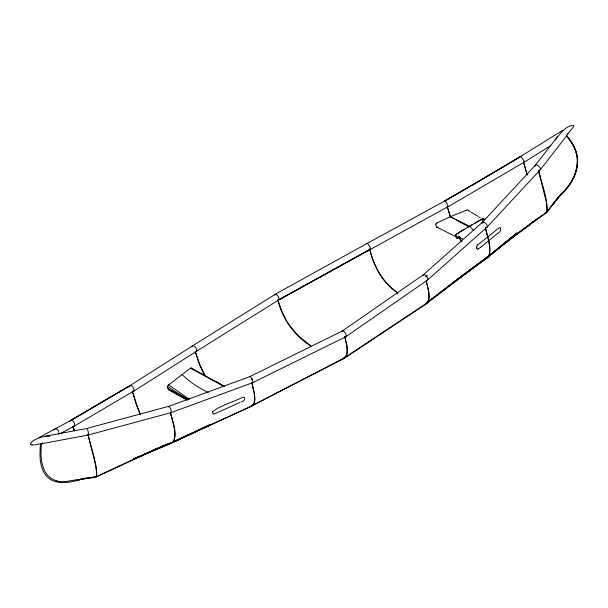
<?xml version="1.0" encoding="UTF-8"?>
<svg xmlns="http://www.w3.org/2000/svg" width="608" height="608" viewBox="0 0 608 608"><rect width="100%" height="100%" fill="white"/><g stroke="black" fill="none" stroke-linecap="round" stroke-linejoin="round"><path stroke-width="0.91" d="M547.162 209.357L546.425 212.443L538.08 218.287M96.702 474.149L95.98 476.718A7.083 2.827 59.2 0 1 95.053 477.014L94.681 476.976M41.458 443.559C40.128 457.049 40.903 476.49 56.78 480.852M40.386 444.372C39.786 453.842 39.224 464.01 44.012 472.591C52.493 486.894 69.715 482.813 83.03 478.861M224.55 386.399L191.277 368.015L190.464 368.243A13.004 9.751 -83.3 0 0 189.985 368.547L168.507 384.993L167.405 386.202L167.458 387.25M460.993 231.283L455.985 234.521A0.775 0.593 -61.3 0 0 455.863 234.718L456.289 237.34A4.932 3.77 -61.3 0 0 456.433 237.72L456.532 237.903A1.064 0.813 -61.3 0 0 456.676 238.062L457.695 237.926M556.214 138.616C560.394 133.236 566.603 125.172 573.511 125.438M546.653 212.169L556.168 199.751M546.774 212.557L560.052 195.183L552.725 204.638L558.516 197.326M557.665 136.504L535.26 165.315L482.266 222.444M540.482 169.51L567.188 135.174M94.825 477.318L96.49 476.444C97.082 462.346 91.276 448.643 88.092 435.047M490.01 254.737L531.415 223.318L515.029 235.448L547.056 212.093C547.694 198.048 541.789 184.437 538.779 170.84M487.19 226.989L540.337 169.685M556.647 199.006C568.077 189.225 577.972 175.332 577.448 159.63C577.114 151.666 573.435 144.263 568.465 138.183M560.371 194.59C568.009 187.705 574.028 179.178 576.285 168.971A30.012 22.929 -61.4 0 0 577.159 163.286C578.117 152.897 572.903 143.252 566.268 135.668M558.19 197.197C566.641 189.529 574.347 180.743 576.658 169.176A30.012 22.944 -61.3 0 0 577.532 163.484C578.497 153.026 573.192 143.328 566.512 135.706M568.176 133.342L572.865 127.619A3.929 3.002 -61.3 0 0 573.671 125.423M568.047 133.479L567.576 133.935M567.37 134.125L566.968 134.505M482.425 222.292L423.358 274.801L342.395 330.972M425.805 276.822L427.036 275.728M426.026 276.906L427.264 275.804M427.736 279.855L487.016 227.156M425.182 304.441L488.688 256.424L487.631 257.617L486.301 258.385L517.157 232.803L487.631 257.617L454.837 281.375L488.688 256.424C492.237 246.954 487.251 236.74 485.404 227.369M477.804 244.819L498.78 228.068A12.449 7.41 -70.8 0 1 499.305 227.696L499.928 227.468L500.27 228.008A7.851 5.001 -64.3 0 1 500.376 228.274M501.63 245.343L503.774 243.626M505.202 242.478L516.625 233.328L486.111 258.111M486.301 258.385L516.481 234.209L500.984 246.21M489.174 255.345L495.816 250.207M497.291 249.06L499.51 247.35M436.422 295.45L457.953 278.829L425.288 304.053L434.94 296.598M500.954 245.913L538.84 217.679L529.925 223.995L536.598 219.328M425.288 304.053L442.381 291.065M443.87 289.932L488.46 256.181L468.92 270.575M481.392 246.673L480.852 247.076M481.658 246.476L499.723 231.77A9.629 5.426 -68.5 0 0 500.08 231.435L500.665 230.379L500.43 228.608M480.586 247.281L478.557 248.771M460.659 276.663L464.413 273.896M465.918 272.787L467.415 271.685M458.455 278.335L464.55 273.919M466.078 272.81L487.981 256.819A26.494 10.473 59.8 0 0 489.44 253.574C490.512 245.108 487.434 236.778 485.534 228.638M345.975 336.642L427.242 280.25M192.645 345.792L129.861 385.7L70.802 420.44L130.12 385.609L70.528 420.546L38.882 437.631M133.304 391.446L196.232 351.447M196.034 351.568L278.586 300.01L370.401 249.174L278.859 299.767L448.149 206.629M436.574 223.136L435.814 223.805L435.86 224.914M192.569 345.838L274.938 294.485M562.765 130.279L520.95 156.286L482.858 178.972L521.01 156.309L444.912 200.929L482.053 179.436L444.82 200.921L367.027 243.481M550.795 145.608L524.438 162.002L448.149 206.735M168.826 443.589L152.593 450.338L171.585 442.692L251.013 406.296C258.157 401.288 253.202 390.731 252.115 383.853M133.57 391.195L73.834 426.375M461.578 230.934L464.162 229.414M474.643 223.265L480.016 220.134M466.207 210.254L450.444 216.706L469.581 226.229L483.398 218.477M467.218 227.612L472.614 224.451M480.806 219.686L482.418 218.812M275.31 294.173L367.065 243.466M60.428 433.595L74.146 426.094M169.571 389.819L168.674 389.88L167.618 387.722A9.158 7.934 -74.6 0 1 167.436 387.266M251.013 406.296L344.113 358.028L426.634 303.255C431.482 297.084 427.568 288.458 426.352 281.626M437.448 222.672L450.353 216.752L468.669 226.769L456.6 233.981A3.526 2.698 -61.3 0 0 456.099 234.384A1.003 0.768 -61.3 0 0 455.856 234.711M249.706 376.679L342.562 330.896M251.104 379.719L252.761 378.898M252.586 382.721L345.625 336.847M343.11 358.515L345.884 356.22A27.877 11.096 59.6 0 0 346.993 352.792L346.818 346.264L344.766 336.71M95.707 476.9L150.564 451.486M95.844 477.204L162.959 445.922M171.236 442.852L193.177 432.524M194.872 431.733L210.064 424.589L201.537 428.564M199.834 429.362L172.558 442.084L173.113 441.545A26.494 10.602 59.5 0 0 174.602 438.284C175.712 429.818 172.604 421.481 170.704 413.341M241.102 401.934C243.861 402.2 246.62 397.146 243.2 397.077A13.004 9.508 -40.1 0 0 242.584 397.313C232.925 402.306 220.415 405.24 212.526 411.897M239.886 402.488L217.132 412.718M149.416 452.01L133.304 459.298L171.365 443.156L210.216 424.893L171.365 443.156L133.73 458.774L169.807 443.544M151.111 451.25L153.657 450.095M158.741 447.792L162.982 445.877M216.532 412.984L213.172 414.215L212.557 412.3M151.422 451.113L156.636 448.864M158.376 448.111L168.811 443.612M482.699 218.675L483.565 218.515L484.181 219.724M342.403 359.07L344.288 358.31L426.763 303.582A27.55 10.959 59.6 0 0 429.142 297.669L428.64 290.905L426.284 280.66M42.583 442.928L41.663 443.27M249.835 376.618L168.75 406.326L86.518 428.534L44.81 436.331C39.816 437.631 32.216 439.455 30.43 444.06M170.932 412.665L252.282 382.85M40.888 443.536L35.788 444.828L31.943 444.972M438.049 227.172L436.977 227.293A0.935 0.821 -50.7 0 1 436.742 227.088L436.574 226.845M170.863 442.981L169.678 443.232A40.683 16.272 59.8 0 1 169.26 443.27M88.198 435.016L170.673 412.748M83.676 478.732L86.914 478.07M87.56 477.941L89.505 477.546M83.714 478.405L84.687 478.207M85.667 478.01L86.146 477.911M81.761 478.792L79.8 479.188M78.827 479.378L66.014 481.536A41.017 31.365 -61.4 0 1 56.749 480.936M41.245 443.802L87.955 435.07M249.599 406.942L344.288 358.31C350.223 352.648 346.127 343.3 344.85 336.444M44.81 436.331L49.18 436.096M77.847 479.917L94.164 477.12L77.406 479.955M90.546 477.622L95.403 476.999M90.448 477.972L95.388 477.341M545.391 212.975L546.41 212.861M460.089 238.222L456.889 238.146L456.296 237.378A12.578 9.614 -61.3 0 1 456.137 236.862L436.742 227.096M456.061 236.588L462.589 238.959M211.797 379.825L216.129 381.748A103.679 61.682 90 0 1 219.123 383.382L223.372 386.148M190.464 368.243L224.101 386.399M459.146 236.687L460.02 237.166M168.819 389.986L187.294 400.087M188.465 399.578L175.796 391.932A341.567 167.778 70.6 0 1 167.405 386.202M187.135 399.942L171.167 390.648M186.717 399.578L167.846 388.314M459.602 236.93L460.484 237.454M466.214 210.277A12.449 10.952 -44.8 0 1 466.967 210.026L467.879 209.942L470.379 211.751M471.375 212.344L478.321 216.486M479.309 217.079L480.305 217.672M458.576 236.292L458.219 236.056M311.258 346.347C294.5 335.912 282.477 318.835 277.712 299.729M310.764 345.815L298.087 335.624L289.317 325.28A27.877 11.096 59.6 0 1 285.547 319.185L281.489 310.536L277.993 300.192M191.277 368.015L191.816 368.744M397.868 293.056C383.466 283.252 374.391 267.421 370.029 250.823M168.629 384.887L186.603 397.404A176.039 109.904 -42.6 0 0 189.59 399.129M397.746 293.185L389.584 286.376L384.036 280.22A27.55 10.959 59.6 0 1 376.899 269.093L373.122 260.543L369.535 249.113M521.102 156.378L524.278 161.492M524.218 161.926L523.792 161.432M469.581 226.229L473.89 230.69M566.633 135.873L567.614 137.112M461.867 241.756L459.762 238.556A26.494 10.632 59.5 0 0 461.898 241.68M205.337 375.911L199.941 365.18L195.297 351.333M140.296 414.664L136.025 403.644L132.255 391.248M140.319 414.284L136.648 404.822L132.498 391.339M450.703 217.824L447.321 206.636M450.452 217.292L447.192 206.477M482.076 218.986L483.079 222.224M527.136 174.481L523.731 162.686M527.235 175.104L523.617 162.549M195.274 351.91L198.816 362.809L202.593 371.359A27.55 10.959 59.6 0 0 205.709 376.816M74.396 430.836L73.294 426.953M73.044 426.892L74.146 430.776M538.528 170.78L546.037 200.807A90.121 36.351 59.2 0 1 546.463 203.118L547.116 208.088A26.007 10.45 59.3 0 1 547.124 209.319M170.468 412.14C171.98 421.701 178.562 433.36 172.695 442.388L252.457 405.848A27.55 10.959 59.6 0 0 254.836 399.935L254.334 393.171L251.978 382.918M88.616 436.932L95.578 465.09A86.845 34.078 60 0 1 96.102 467.978L96.687 472.857M476.702 247.661L476.832 248.269M476.588 247.068L477.288 245.26A10.503 6.688 -68.6 0 1 477.736 244.895M69.662 421.656A3.352 2.219 60.6 0 1 72.519 420.789A3.352 2.219 60.6 0 1 74.632 424.696A3.352 2.219 60.6 0 1 72.299 426.512M53.907 430.099A3.352 2.303 61.6 0 1 57.456 429.742A3.352 2.303 61.6 0 1 58.528 434.408M129.071 386.992A3.352 2.022 58.5 0 1 131.465 385.837A3.352 2.022 58.5 0 1 133.935 389.462A3.352 2.022 58.5 0 1 132.232 391.636M192.037 346.856A3.352 1.756 57.8 0 1 194.188 346.043A3.352 1.756 57.8 0 1 196.612 349.646A3.352 1.756 57.8 0 1 195.236 351.622M369.96 249.348A3.352 0.889 61.2 0 1 369.421 248.968M367.346 243.481A3.352 0.889 61.2 0 1 369.261 245.685A3.352 0.889 61.2 0 1 370.447 248.763M274.9 295.184A3.359 1.338 59.6 0 1 274.938 294.69M275.698 294.128A3.359 1.338 59.6 0 1 278.031 296.294A3.359 1.338 59.6 0 1 278.966 299.493M447.868 206.712A3.352 0.57 60.5 0 1 447.526 206.408M445.026 200.982A3.352 0.57 60.5 0 1 446.736 203.216A3.352 0.57 60.5 0 1 448.111 206.18M539.972 169.89A3.352 1.604 40.4 0 1 539.342 169.936M535.131 166.296A3.352 1.604 40.4 0 1 535.101 165.688M535.701 165.019A3.352 1.604 40.4 0 1 538.916 166.273A3.352 1.604 40.4 0 1 540.573 169.222M555.621 139.946A3.929 3.002 -61.3 0 1 556.274 138.662M486.605 227.377A3.352 1.619 45.6 0 1 486.088 227.392M482.098 223.432A3.352 1.619 45.6 0 1 482.121 222.741M482.767 222.14A3.352 1.619 45.6 0 1 485.876 223.66A3.352 1.619 45.6 0 1 487.251 226.776M426.93 280.265A3.352 1.566 51.8 0 1 426.52 280.204M423.001 275.728A3.352 1.566 51.8 0 1 423.069 275.219M423.89 274.641A3.352 1.566 51.8 0 1 426.694 276.556A3.352 1.566 51.8 0 1 427.751 279.688M252.054 382.782A3.352 1.079 66.8 0 1 251.879 382.69M250.154 376.656A3.352 1.079 66.8 0 1 251.993 379.065A3.352 1.079 66.8 0 1 252.723 382.288M345.336 336.786A3.359 1.338 59.6 0 1 344.766 336.536M342.099 331.664A3.359 1.338 59.6 0 1 342.129 331.436M342.958 330.889A3.359 1.338 59.6 0 1 345.26 333.1A3.359 1.338 59.6 0 1 346.157 336.239M170.46 412.68A3.352 0.973 72.4 0 1 170.255 412.528M168.386 407.064A3.352 0.973 72.4 0 1 168.424 406.836M169.039 406.38A3.352 0.973 72.4 0 1 170.574 408.926A3.352 0.973 72.4 0 1 171.076 412.224M87.757 435.009A3.352 0.935 77.2 0 1 87.385 434.636M86.784 428.587A3.352 0.935 77.2 0 1 88.092 431.224A3.352 0.935 77.2 0 1 88.358 434.591M31.966 444.889A3.929 3.002 -61.3 0 1 30.316 444.205M49.164 436.179A3.929 3.002 -61.3 0 1 49.552 436.21M212.595 412.277A9.158 5.73 -52.9 0 1 212.564 411.874M208.278 392.51A225.348 114.357 -15.6 0 1 182.005 374.52M456.175 236.489A4.773 3.648 -61.3 0 1 455.719 234.764M500.209 228.403A13.064 8.322 -64.3 0 1 500.278 228.714M478.557 248.74A9.333 5.654 -65.9 0 1 477.994 249.113L477.31 249.348L476.915 248.604A8.763 5.214 -69.5 0 1 476.778 248.315M476.847 247.532A8.77 5.1 -72.3 0 1 476.756 246.947M483.55 218.31A3.754 2.873 -61.3 0 1 484.082 219.708M436.574 223.144A9.682 8.314 -50.1 0 1 437.281 222.764M436.05 225.386A9.5 8.322 -47 0 1 435.913 224.892M436.529 226.875A7.243 6.468 -41.2 0 1 436.149 225.994M468.373 210.725A11.848 10.123 -60.6 0 1 468.456 210.938M96.626 472.804A23.119 9.074 60 0 1 96.657 474.103M546.425 212.45A7.083 2.804 59.7 0 1 545.68 212.739"/></g></svg>
